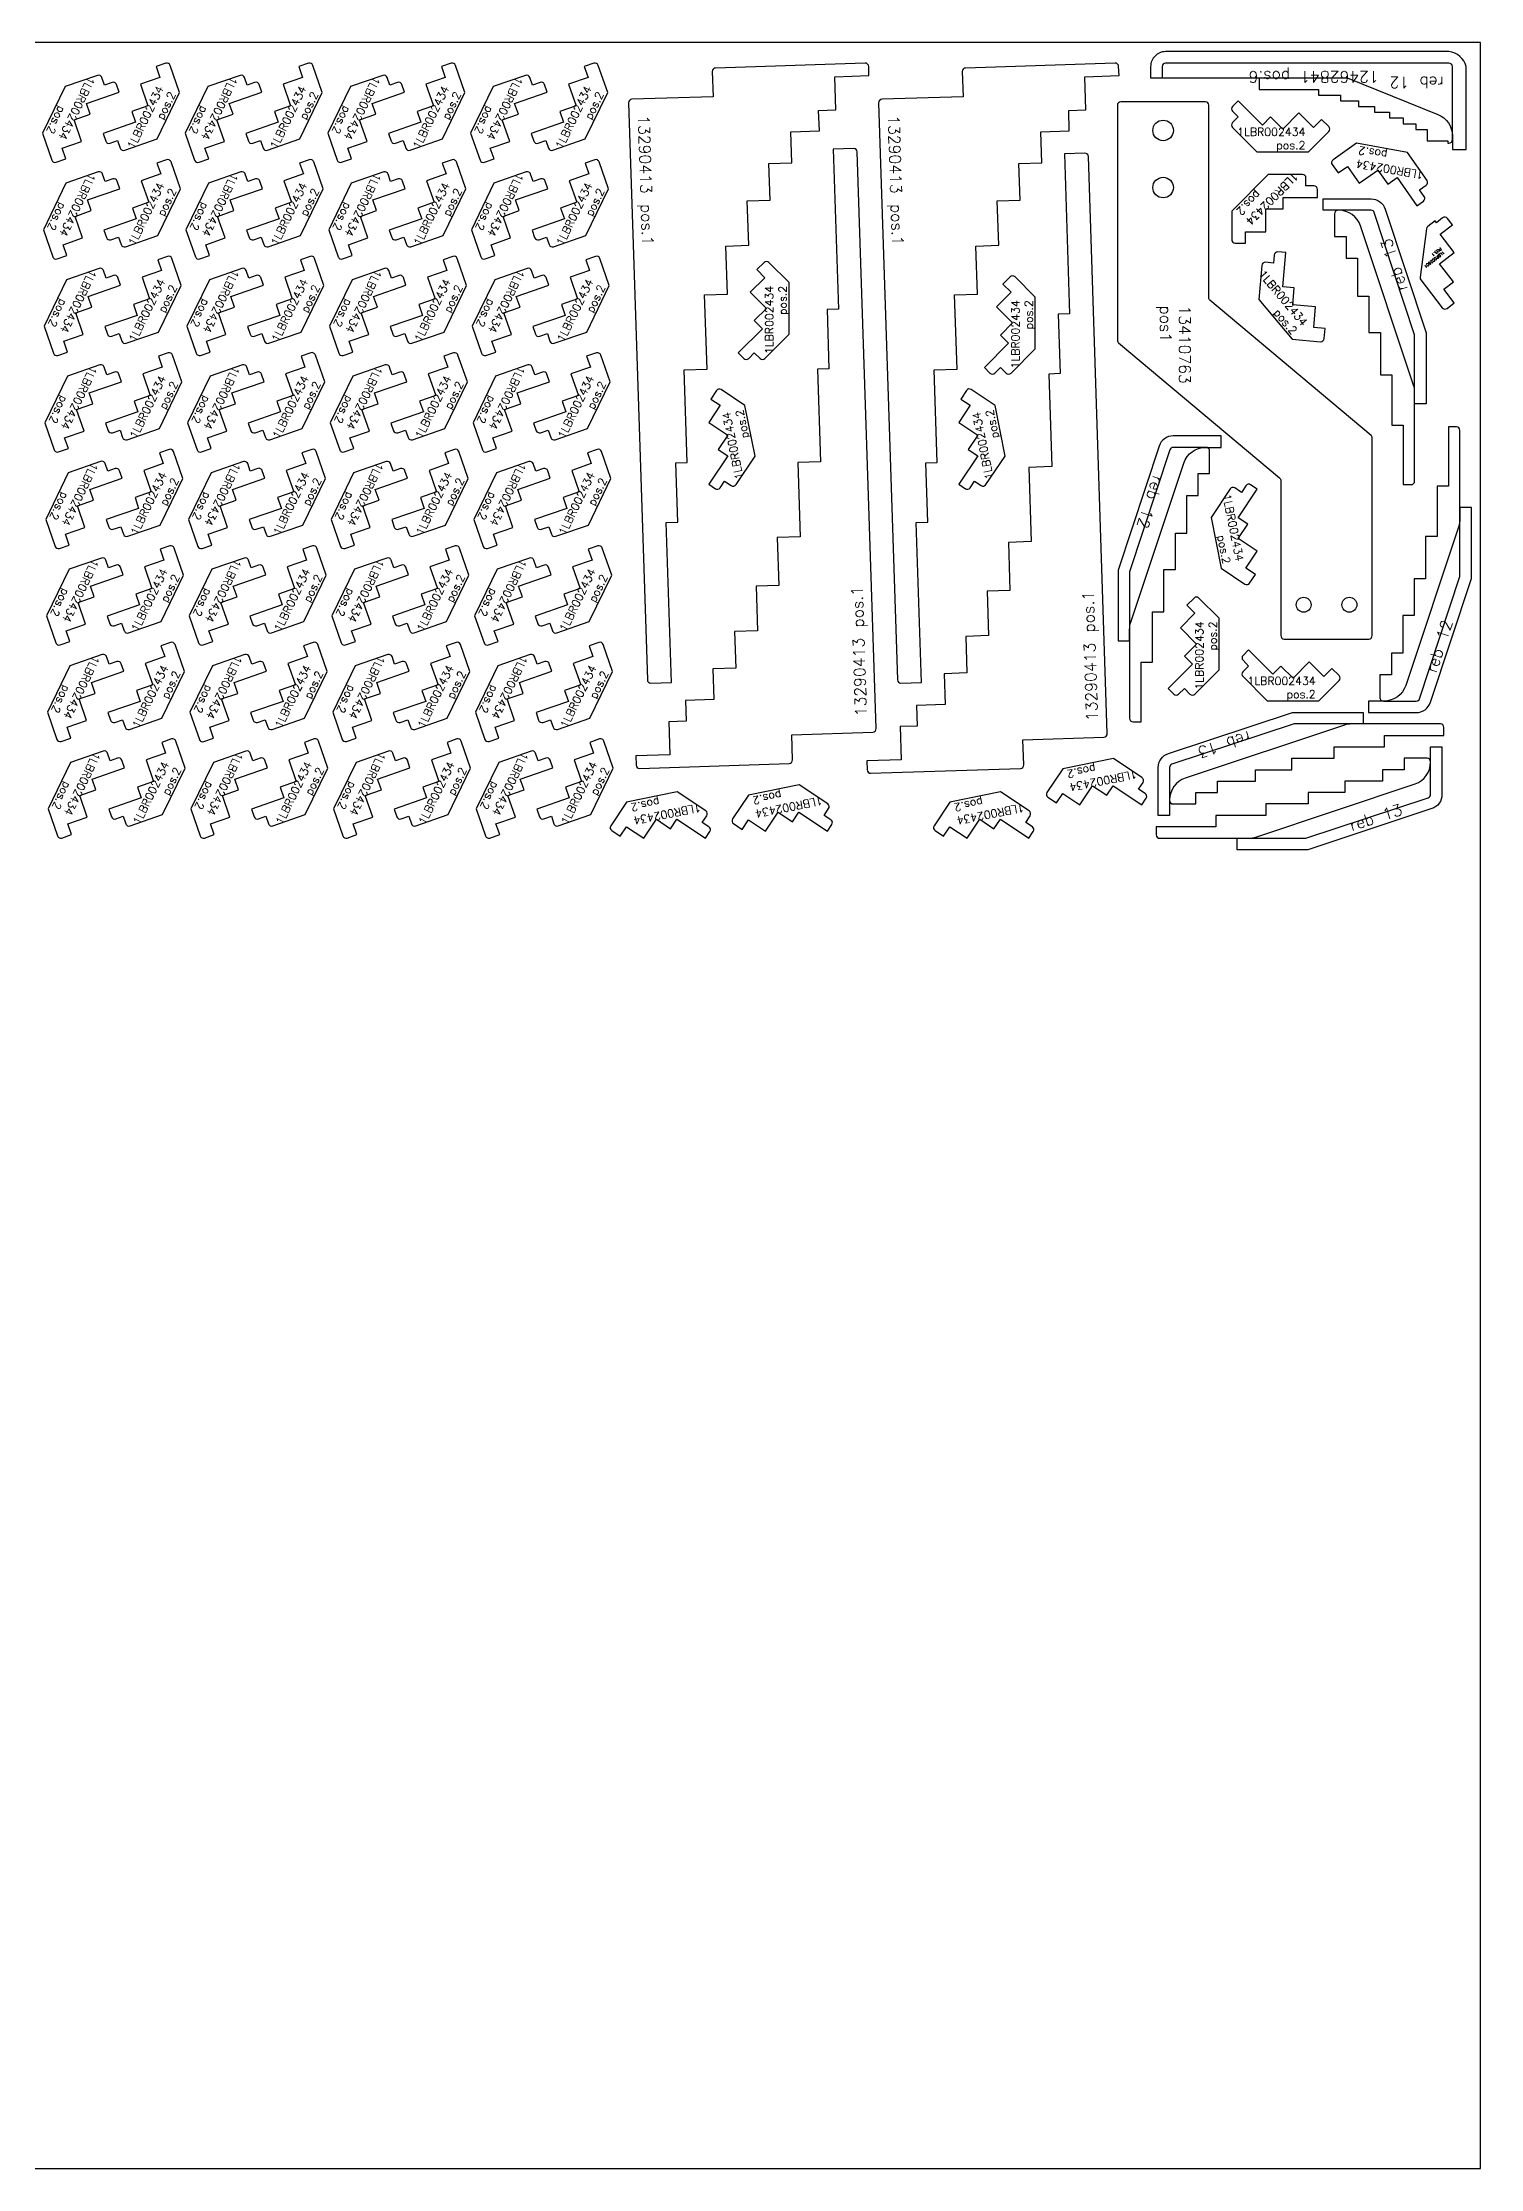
# Model space of a CAD drawing. Header units: millimetres. Extents: x 5040 to 7440, y -105 to 1860.
# Drawn here: x 6182 to 7440, y 0 to 1860 of the extents above; entities that cross this region are included whole.
import ezdxf

# ---------------------------------------------------------------- set-up
doc = ezdxf.new("R2010")
doc.units = ezdxf.units.MM
for name, color, linetype in [('12462841', 7, 'Continuous'), ('13290413', 7, 'Continuous'), ('13410763v0', 7, 'Continuous'), ('1LBR002434', 7, 'Continuous'), ('1LBR002601', 7, 'Continuous'), ('Rebaixo', 7, 'Continuous'), ('sheet', 24, 'Continuous'), ('Texto', 7, 'Continuous')]:
    doc.layers.add(name, color=color, linetype=linetype)
doc.styles.get("Standard").update_dxf_attribs({"font": 'txt.shx'})

msp = doc.modelspace()

# ---------------------------------------------------------------- linework, layer by layer
at = {"layer": '12462841', "color": 231}
msp.add_lwpolyline([(7360.4, 1799), (7360.4, 1794), (7372.4, 1794), (7372.4, 1789), (7383.4, 1789), (7383.4, 1784), (7393.4, 1784), (7393.4, 1774), (7411.4, 1774), (7411.4, 1772), (7412.4, 1772, 0.414214), (7415.4, 1775), (7415.4, 1839, 0.414214), (7412.4, 1842), (7164.4, 1842, 0.414214), (7161.4, 1839), (7161.4, 1829), (7246.4, 1829), (7246.4, 1819), (7298.4, 1819), (7298.4, 1814), (7317.4, 1814), (7317.4, 1809), (7333.4, 1809), (7333.4, 1804), (7347.4, 1804), (7347.4, 1799)], format="xyb", close=True, dxfattribs=at)
at = {"layer": '13290413', "color": 5}
for points in [[(6697.5, 1810.3, 0.414214), (6694.6, 1807.2), (6711, 1302.5, 0.414214), (6714.1, 1299.6), (6732.1, 1300.2), (6727.6, 1440.1), (6737.6, 1440.4), (6735.9, 1492.4), (6745.9, 1492.7), (6743.2, 1573.7), (6763.2, 1574.3), (6761.1, 1639.3), (6781.1, 1639.9), (6779.7, 1681.9), (6799.7, 1682.6), (6798.4, 1721.5), (6818.4, 1722.2), (6817.4, 1754.2), (6837.4, 1754.8), (6836.5, 1781.8), (6861.5, 1782.6), (6860.9, 1800.6), (6875.9, 1801.1), (6875, 1830.1), (6904.9, 1831.1), (6904.7, 1839.1, 0.414214), (6901.6, 1842), (6770.6, 1837.7, 0.414214), (6767.7, 1834.6), (6768.5, 1812.6)], [(6916.3, 1810.3, 0.414214), (6913.4, 1807.2), (6929.8, 1302.5, 0.414214), (6932.9, 1299.6), (6950.9, 1300.2), (6946.3, 1440.1), (6956.3, 1440.4), (6954.6, 1492.4), (6964.6, 1492.7), (6962, 1573.7), (6982, 1574.3), (6979.9, 1639.3), (6999.8, 1639.9), (6998.5, 1681.9), (7018.5, 1682.6), (7017.2, 1721.5), (7037.2, 1722.2), (7036.1, 1754.2), (7056.1, 1754.8), (7055.3, 1781.8), (7080.2, 1782.6), (7079.7, 1800.6), (7094.6, 1801.1), (7093.7, 1830.1), (7123.7, 1831.1), (7123.4, 1839.1, 0.414214), (7120.3, 1842), (6989.4, 1837.7, 0.414214), (6986.5, 1834.6), (6987.2, 1812.6)], [(6908.3, 1256.6, 0.414214), (6911.2, 1259.7), (6894.7, 1764.4, 0.414214), (6891.6, 1767.3), (6873.6, 1766.7), (6878.2, 1626.8), (6868.2, 1626.5), (6869.9, 1574.5), (6859.9, 1574.2), (6862.5, 1493.2), (6842.6, 1492.6), (6844.7, 1427.6), (6824.7, 1427), (6826, 1385), (6806.1, 1384.3), (6807.3, 1345.4), (6787.3, 1344.7), (6788.4, 1312.7), (6768.4, 1312.1), (6769.3, 1285.1), (6744.3, 1284.3), (6744.9, 1266.3), (6729.9, 1265.8), (6730.8, 1236.8), (6700.8, 1235.8), (6701.1, 1227.8, 0.414214), (6704.2, 1224.9), (6835.1, 1229.2, 0.414214), (6838, 1232.3), (6837.3, 1254.3)], [(7110.5, 1252.3, 0.414214), (7113.4, 1255.4), (7097, 1760.2, 0.414214), (7093.9, 1763.1), (7075.9, 1762.5), (7080.5, 1622.5), (7070.5, 1622.2), (7072.1, 1570.3), (7062.2, 1569.9), (7064.8, 1489), (7044.8, 1488.3), (7046.9, 1423.4), (7026.9, 1422.7), (7028.3, 1380.7), (7008.3, 1380.1), (7009.6, 1341.1), (6989.6, 1340.4), (6990.6, 1308.5), (6970.6, 1307.8), (6971.5, 1280.8), (6946.5, 1280), (6947.1, 1262), (6932.1, 1261.5), (6933.1, 1232.5), (6903.1, 1231.6), (6903.3, 1223.6, 0.414214), (6906.4, 1220.7), (7037.4, 1224.9, 0.414214), (7040.3, 1228), (7039.6, 1250)]]:
    msp.add_lwpolyline(points, format="xyb", close=True, dxfattribs=at)
at = {"layer": '13290413', "color": 1}
for points in [[(7315.4, 1713.2, 0.414214), (7312.4, 1710.2), (7312.4, 1690.2), (7322.4, 1690.2), (7322.4, 1671.2), (7332.4, 1671.2), (7332.4, 1638.2), (7342.4, 1638.2), (7342.4, 1606.2), (7352.4, 1606.2), (7352.4, 1569.2), (7362.4, 1569.2), (7362.4, 1525.2), (7372.4, 1525.2), (7372.4, 1473.2), (7379.4, 1473.2, 0.414214), (7382.4, 1476.2), (7382.4, 1604.2), (7347.1, 1711.2, 0.323584), (7344.2, 1713.2)], [(7168, 1196.8, 0.414214), (7171, 1193.8), (7191, 1193.8), (7191, 1203.8), (7210, 1203.8), (7210, 1213.8), (7243, 1213.8), (7243, 1223.8), (7275, 1223.8), (7275, 1233.8), (7312, 1233.8), (7312, 1243.8), (7356, 1243.8), (7356, 1253.8), (7408, 1253.8), (7408, 1260.8, 0.414214), (7405, 1263.8), (7277, 1263.8), (7170, 1228.5, 0.323584), (7168, 1225.7)], [(7396.3, 1230.8, 0.414214), (7393.3, 1233.8), (7373.3, 1233.8), (7373.3, 1223.8), (7354.3, 1223.8), (7354.3, 1213.8), (7321.3, 1213.8), (7321.3, 1203.8), (7289.3, 1203.8), (7289.3, 1193.8), (7252.3, 1193.8), (7252.3, 1183.8), (7208.3, 1183.8), (7208.3, 1173.8), (7156.3, 1173.8), (7156.3, 1166.8, 0.414214), (7159.3, 1163.8), (7287.3, 1163.8), (7394.3, 1199.2, 0.323584), (7396.3, 1202)]]:
    msp.add_lwpolyline(points, format="xyb", close=True, dxfattribs=at)
at = {"layer": '13290413', "color": 2}
for points in [[(7355, 1283.8), (7383.8, 1283.8, 0.323583), (7386.7, 1285.9), (7422, 1392.8), (7422, 1520.8, 0.414214), (7419, 1523.8), (7412, 1523.8), (7412, 1471.8), (7402, 1471.8), (7402, 1427.8), (7392, 1427.8), (7392, 1390.8), (7382, 1390.8), (7382, 1358.8), (7372, 1358.8), (7372, 1325.8), (7362, 1325.8), (7362, 1306.8), (7352, 1306.8), (7352, 1286.8, 0.414214)], [(7200, 1505.8), (7171.2, 1505.8, 0.323583), (7168.3, 1503.7), (7133, 1396.8), (7133, 1268.8, 0.414214), (7136, 1265.8), (7143, 1265.8), (7143, 1317.8), (7153, 1317.8), (7153, 1361.8), (7163, 1361.8), (7163, 1398.8), (7173, 1398.8), (7173, 1430.8), (7183, 1430.8), (7183, 1463.8), (7193, 1463.8), (7193, 1482.8), (7203, 1482.8), (7203, 1502.8, 0.414214)]]:
    msp.add_lwpolyline(points, format="xyb", close=True, dxfattribs=at)
at = {"layer": '13410763v0', "color": 5}
msp.add_lwpolyline([(7344.2, 1516.3), (7203.3, 1634.5, -0.221695), (7202.3, 1636.8), (7202.3, 1805.1, 0.414214), (7199.3, 1808.1), (7125.3, 1808.1, 0.414214), (7122.3, 1805.1), (7122.3, 1599.5, 0.221695), (7123.3, 1597.2), (7264.2, 1479, -0.221695), (7265.3, 1476.7), (7265.3, 1341.1, 0.414213), (7268.3, 1338.1), (7342.3, 1338.1, 0.414214), (7345.3, 1341.1), (7345.3, 1514, 0.221695)], format="xyb", close=True, dxfattribs=at)
for centre, radius in [((7162.3, 1783.1), 9), ((7162.3, 1733.1), 9), ((7285.3, 1368.1), 6.5), ((7325.3, 1368.1), 6.5)]:
    msp.add_circle(centre, radius, dxfattribs=at)
at = {"layer": '1LBR002434', "color": 5}
for points in [[(6284.5, 1829.4), (6267.5, 1823.5), (6274, 1804.6), (6259.9, 1799.7), (6263.1, 1790.2), (6234.8, 1780.4), (6237.1, 1773.8, 0.414214), (6240.9, 1771.9), (6247.5, 1774.2), (6249.8, 1767.6, 0.414214), (6253.7, 1765.8), (6282, 1775.6), (6301.7, 1816.3), (6293.5, 1840, 0.414214), (6289.7, 1841.8), (6281.2, 1838.9)], [(6409.3, 1829.4), (6392.3, 1823.5), (6398.9, 1804.6), (6384.7, 1799.7), (6388, 1790.2), (6359.7, 1780.4), (6362, 1773.8, 0.414214), (6365.8, 1771.9), (6372.4, 1774.2), (6374.7, 1767.6, 0.414214), (6378.5, 1765.8), (6406.8, 1775.6), (6426.6, 1816.3), (6418.4, 1840, 0.414214), (6414.6, 1841.8), (6406, 1838.9)], [(6534.2, 1829.4), (6517.2, 1823.5), (6523.8, 1804.6), (6509.6, 1799.7), (6512.9, 1790.2), (6484.5, 1780.4), (6486.8, 1773.8, 0.414214), (6490.6, 1771.9), (6497.3, 1774.2), (6499.6, 1767.6, 0.414214), (6503.4, 1765.8), (6531.7, 1775.6), (6551.4, 1816.3), (6543.2, 1840, 0.414214), (6539.4, 1841.8), (6530.9, 1838.9)], [(6659.1, 1829.4), (6642, 1823.5), (6648.6, 1804.6), (6634.4, 1799.7), (6637.7, 1790.2), (6609.4, 1780.4), (6611.7, 1773.8, 0.414214), (6615.5, 1771.9), (6622.1, 1774.2), (6624.4, 1767.6, 0.414214), (6628.2, 1765.8), (6656.6, 1775.6), (6676.3, 1816.3), (6668.1, 1840, 0.414214), (6664.3, 1841.8), (6655.8, 1838.9)], [(6199, 1767.6), (6216, 1773.5), (6209.5, 1792.4), (6223.6, 1797.3), (6220.4, 1806.7), (6248.7, 1816.6), (6246.4, 1823.2, 0.414214), (6242.6, 1825.1), (6236, 1822.8), (6233.7, 1829.4, 0.414214), (6229.8, 1831.2), (6201.5, 1821.4), (6181.8, 1780.6), (6190, 1757, 0.414214), (6193.8, 1755.2), (6202.3, 1758.1)], [(6323.9, 1767.6), (6340.9, 1773.5), (6334.3, 1792.4), (6348.5, 1797.3), (6345.2, 1806.7), (6373.6, 1816.6), (6371.3, 1823.2, 0.414214), (6367.4, 1825.1), (6360.8, 1822.8), (6358.5, 1829.4, 0.414214), (6354.7, 1831.2), (6326.4, 1821.4), (6306.6, 1780.6), (6314.9, 1757, 0.414214), (6318.7, 1755.2), (6327.2, 1758.1)], [(6448.8, 1767.6), (6465.8, 1773.5), (6459.2, 1792.4), (6473.4, 1797.3), (6470.1, 1806.7), (6498.4, 1816.6), (6496.1, 1823.2, 0.414214), (6492.3, 1825.1), (6485.7, 1822.8), (6483.4, 1829.4, 0.414214), (6479.6, 1831.2), (6451.2, 1821.4), (6431.5, 1780.6), (6439.7, 1757, 0.414214), (6443.5, 1755.2), (6452, 1758.1)], [(6573.6, 1767.6), (6590.6, 1773.5), (6584.1, 1792.4), (6598.2, 1797.3), (6594.9, 1806.7), (6623.3, 1816.6), (6621, 1823.2, 0.414214), (6617.2, 1825.1), (6610.5, 1822.8), (6608.2, 1829.4, 0.414214), (6604.4, 1831.2), (6576.1, 1821.4), (6556.4, 1780.6), (6564.6, 1757, 0.414214), (6568.4, 1755.2), (6576.9, 1758.1)], [(7293.8, 1785.7), (7281.1, 1798.4), (7267, 1784.3), (7256.4, 1794.9), (7249.3, 1787.8), (7228.1, 1809), (7223.1, 1804.1, 0.414214), (7223.1, 1799.8), (7228.1, 1794.9), (7223.1, 1789.9, 0.414214), (7223.1, 1785.7), (7244.3, 1764.5), (7289.6, 1764.5), (7307.3, 1782.1, 0.414214), (7307.3, 1786.4), (7300.9, 1792.7)], [(7323.6, 1751.6), (7333.9, 1736.9), (7350.3, 1748.3), (7358.9, 1736), (7367.1, 1741.8), (7384.3, 1717.2), (7390, 1721.2, 0.414214), (7390.8, 1725.4), (7386.7, 1731.1), (7392.5, 1735.1, 0.414214), (7393.2, 1739.3), (7376, 1763.9), (7331.4, 1771.8), (7311, 1757.4, 0.414214), (7310.2, 1753.2), (7315.4, 1745.9)], [(6285.2, 1745), (6268.2, 1739.1), (6274.7, 1720.2), (6260.6, 1715.2), (6263.8, 1705.8), (6235.5, 1695.9), (6237.8, 1689.3, 0.414214), (6241.6, 1687.5), (6248.2, 1689.8), (6250.5, 1683.2, 0.414214), (6254.4, 1681.3), (6282.7, 1691.2), (6302.4, 1731.9), (6294.2, 1755.5, 0.414214), (6290.4, 1757.4), (6281.9, 1754.4)], [(6410, 1745), (6393, 1739.1), (6399.6, 1720.2), (6385.4, 1715.2), (6388.7, 1705.8), (6360.4, 1695.9), (6362.7, 1689.3, 0.414214), (6366.5, 1687.5), (6373.1, 1689.8), (6375.4, 1683.2, 0.414214), (6379.2, 1681.3), (6407.5, 1691.2), (6427.3, 1731.9), (6419.1, 1755.5, 0.414214), (6415.2, 1757.4), (6406.7, 1754.4)], [(6534.9, 1745), (6517.9, 1739.1), (6524.5, 1720.2), (6510.3, 1715.2), (6513.6, 1705.8), (6485.2, 1695.9), (6487.5, 1689.3, 0.414214), (6491.3, 1687.5), (6498, 1689.8), (6500.3, 1683.2, 0.414214), (6504.1, 1681.3), (6532.4, 1691.2), (6552.1, 1731.9), (6543.9, 1755.5, 0.414214), (6540.1, 1757.4), (6531.6, 1754.4)], [(6659.8, 1745), (6642.7, 1739.1), (6649.3, 1720.2), (6635.1, 1715.2), (6638.4, 1705.8), (6610.1, 1695.9), (6612.4, 1689.3, 0.414214), (6616.2, 1687.5), (6622.8, 1689.8), (6625.1, 1683.2, 0.414214), (6628.9, 1681.3), (6657.3, 1691.2), (6677, 1731.9), (6668.8, 1755.5, 0.414214), (6665, 1757.4), (6656.5, 1754.4)], [(6199.7, 1683.1), (6216.7, 1689), (6210.2, 1707.9), (6224.3, 1712.9), (6221.1, 1722.3), (6249.4, 1732.1), (6247.1, 1738.8, 0.414214), (6243.3, 1740.6), (6236.7, 1738.3), (6234.4, 1744.9, 0.414214), (6230.5, 1746.8), (6202.2, 1736.9), (6182.5, 1696.2), (6190.7, 1672.6, 0.414214), (6194.5, 1670.7), (6203, 1673.7)], [(6324.6, 1683.1), (6341.6, 1689), (6335, 1707.9), (6349.2, 1712.9), (6345.9, 1722.3), (6374.3, 1732.1), (6372, 1738.8, 0.414214), (6368.1, 1740.6), (6361.5, 1738.3), (6359.2, 1744.9, 0.414214), (6355.4, 1746.8), (6327.1, 1736.9), (6307.3, 1696.2), (6315.6, 1672.6, 0.414214), (6319.4, 1670.7), (6327.9, 1673.7)], [(6449.5, 1683.1), (6466.5, 1689), (6459.9, 1707.9), (6474.1, 1712.9), (6470.8, 1722.3), (6499.1, 1732.1), (6496.8, 1738.8, 0.414214), (6493, 1740.6), (6486.4, 1738.3), (6484.1, 1744.9, 0.414214), (6480.3, 1746.8), (6451.9, 1736.9), (6432.2, 1696.2), (6440.4, 1672.6, 0.414214), (6444.2, 1670.7), (6452.7, 1673.7)], [(6574.3, 1683.1), (6591.3, 1689), (6584.7, 1707.9), (6598.9, 1712.9), (6595.6, 1722.3), (6624, 1732.1), (6621.7, 1738.8, 0.414214), (6617.9, 1740.6), (6611.2, 1738.3), (6608.9, 1744.9, 0.414214), (6605.1, 1746.8), (6576.8, 1736.9), (6557.1, 1696.2), (6565.3, 1672.6, 0.414214), (6569.1, 1670.7), (6577.6, 1673.7)], [(7234.3, 1694.5), (7252.3, 1694.5), (7252.3, 1714.5), (7267.3, 1714.5), (7267.3, 1724.5), (7297.3, 1724.5), (7297.3, 1731.5, 0.414214), (7294.3, 1734.5), (7287.3, 1734.5), (7287.3, 1741.5, 0.414214), (7284.3, 1744.5), (7254.3, 1744.5), (7222.3, 1712.5), (7222.3, 1687.5, 0.414214), (7225.3, 1684.5), (7234.3, 1684.5)], [(7294.1, 1610.8), (7295.6, 1628.7), (7275.7, 1630.5), (7277, 1645.4), (7267.1, 1646.3), (7269.7, 1676.2), (7262.7, 1676.8, 0.414214), (7259.5, 1674), (7258.8, 1667.1), (7251.9, 1667.7, 0.414214), (7248.6, 1665), (7246, 1635.1), (7275.1, 1600.4), (7300, 1598.2, 0.414214), (7303.2, 1601), (7304, 1609.9)], [(6200.4, 1598.7), (6217.4, 1604.6), (6210.9, 1623.5), (6225, 1628.4), (6221.8, 1637.9), (6250.1, 1647.7), (6247.8, 1654.3, 0.414214), (6244, 1656.2), (6237.4, 1653.9), (6235.1, 1660.5, 0.414214), (6231.2, 1662.3), (6202.9, 1652.5), (6183.2, 1611.7), (6191.4, 1588.1, 0.414214), (6195.2, 1586.3), (6203.7, 1589.2)], [(6285.9, 1660.5), (6268.9, 1654.6), (6275.4, 1635.7), (6261.3, 1630.8), (6264.5, 1621.3), (6236.2, 1611.5), (6238.5, 1604.9, 0.414214), (6242.3, 1603), (6248.9, 1605.3), (6251.2, 1598.7, 0.414214), (6255, 1596.9), (6283.4, 1606.7), (6303.1, 1647.4), (6294.9, 1671.1, 0.414214), (6291.1, 1672.9), (6282.6, 1670)], [(6325.3, 1598.7), (6342.3, 1604.6), (6335.7, 1623.5), (6349.9, 1628.4), (6346.6, 1637.9), (6375, 1647.7), (6372.7, 1654.3, 0.414214), (6368.8, 1656.2), (6362.2, 1653.9), (6359.9, 1660.5, 0.414214), (6356.1, 1662.3), (6327.8, 1652.5), (6308, 1611.7), (6316.3, 1588.1, 0.414214), (6320.1, 1586.3), (6328.6, 1589.2)], [(6410.7, 1660.5), (6393.7, 1654.6), (6400.3, 1635.7), (6386.1, 1630.8), (6389.4, 1621.3), (6361.1, 1611.5), (6363.4, 1604.9, 0.414214), (6367.2, 1603), (6373.8, 1605.3), (6376.1, 1598.7, 0.414214), (6379.9, 1596.9), (6408.2, 1606.7), (6428, 1647.4), (6419.8, 1671.1, 0.414214), (6415.9, 1672.9), (6407.4, 1670)], [(6450.2, 1598.7), (6467.2, 1604.6), (6460.6, 1623.5), (6474.8, 1628.4), (6471.5, 1637.9), (6499.8, 1647.7), (6497.5, 1654.3, 0.414214), (6493.7, 1656.2), (6487.1, 1653.9), (6484.8, 1660.5, 0.414214), (6481, 1662.3), (6452.6, 1652.5), (6432.9, 1611.7), (6441.1, 1588.1, 0.414214), (6444.9, 1586.3), (6453.4, 1589.2)], [(6535.6, 1660.5), (6518.6, 1654.6), (6525.2, 1635.7), (6511, 1630.8), (6514.3, 1621.3), (6485.9, 1611.5), (6488.2, 1604.9, 0.414214), (6492, 1603), (6498.7, 1605.3), (6501, 1598.7, 0.414214), (6504.8, 1596.9), (6533.1, 1606.7), (6552.8, 1647.4), (6544.6, 1671.1, 0.414214), (6540.8, 1672.9), (6532.3, 1670)], [(6575, 1598.7), (6592, 1604.6), (6585.4, 1623.5), (6599.6, 1628.4), (6596.3, 1637.9), (6624.7, 1647.7), (6622.4, 1654.3, 0.414214), (6618.6, 1656.2), (6611.9, 1653.9), (6609.6, 1660.5, 0.414214), (6605.8, 1662.3), (6577.5, 1652.5), (6557.8, 1611.7), (6566, 1588.1, 0.414214), (6569.8, 1586.3), (6578.3, 1589.2)], [(6660.5, 1660.5), (6643.4, 1654.6), (6650, 1635.7), (6635.8, 1630.8), (6639.1, 1621.3), (6610.8, 1611.5), (6613.1, 1604.9, 0.414214), (6616.9, 1603), (6623.5, 1605.3), (6625.8, 1598.7, 0.414214), (6629.6, 1596.9), (6658, 1606.7), (6677.7, 1647.4), (6669.5, 1671.1, 0.414214), (6665.7, 1672.9), (6657.2, 1670)], [(6813.8, 1654.2), (6801.1, 1641.5), (6815.2, 1627.3), (6804.6, 1616.7), (6811.7, 1609.6), (6790.5, 1588.4), (6795.4, 1583.5, 0.414214), (6799.7, 1583.5), (6804.6, 1588.4), (6809.6, 1583.5, 0.414214), (6813.8, 1583.5), (6835, 1604.7), (6835, 1650), (6817.3, 1667.6, 0.414214), (6813.1, 1667.6), (6806.7, 1661.3)], [(7029.2, 1641.5), (7016.5, 1628.8), (7030.6, 1614.7), (7020, 1604.1), (7027.1, 1597), (7005.9, 1575.8), (7010.8, 1570.8, 0.414214), (7015.1, 1570.8), (7020, 1575.8), (7025, 1570.8, 0.414214), (7029.2, 1570.8), (7050.4, 1592), (7050.4, 1637.3), (7032.8, 1655, 0.414214), (7028.5, 1655), (7022.1, 1648.6)], [(6286.6, 1576.1), (6269.6, 1570.2), (6276.1, 1551.3), (6262, 1546.3), (6265.2, 1536.9), (6236.9, 1527), (6239.2, 1520.4, 0.414214), (6243, 1518.6), (6249.6, 1520.9), (6251.9, 1514.3, 0.414214), (6255.7, 1512.4), (6284.1, 1522.3), (6303.8, 1563), (6295.6, 1586.6, 0.414214), (6291.8, 1588.5), (6283.3, 1585.5)], [(6411.4, 1576.1), (6394.4, 1570.2), (6401, 1551.3), (6386.8, 1546.3), (6390.1, 1536.9), (6361.8, 1527), (6364.1, 1520.4, 0.414214), (6367.9, 1518.6), (6374.5, 1520.9), (6376.8, 1514.3, 0.414214), (6380.6, 1512.4), (6408.9, 1522.3), (6428.7, 1563), (6420.5, 1586.6, 0.414214), (6416.6, 1588.5), (6408.1, 1585.5)], [(6536.3, 1576.1), (6519.3, 1570.2), (6525.9, 1551.3), (6511.7, 1546.3), (6515, 1536.9), (6486.6, 1527), (6488.9, 1520.4, 0.414214), (6492.7, 1518.6), (6499.4, 1520.9), (6501.7, 1514.3, 0.414214), (6505.5, 1512.4), (6533.8, 1522.3), (6553.5, 1563), (6545.3, 1586.6, 0.414214), (6541.5, 1588.5), (6533, 1585.5)], [(6661.2, 1576.1), (6644.1, 1570.2), (6650.7, 1551.3), (6636.5, 1546.3), (6639.8, 1536.9), (6611.5, 1527), (6613.8, 1520.4, 0.414214), (6617.6, 1518.6), (6624.2, 1520.9), (6626.5, 1514.3, 0.414214), (6630.3, 1512.4), (6658.7, 1522.3), (6678.4, 1563), (6670.2, 1586.6, 0.414214), (6666.4, 1588.5), (6657.9, 1585.5)], [(6201.1, 1514.2), (6218.1, 1520.1), (6211.6, 1539), (6225.7, 1544), (6222.5, 1553.4), (6250.8, 1563.2), (6248.5, 1569.9, 0.414214), (6244.7, 1571.7), (6238.1, 1569.4), (6235.8, 1576, 0.414214), (6231.9, 1577.9), (6203.6, 1568), (6183.9, 1527.3), (6192.1, 1503.7, 0.414214), (6195.9, 1501.8), (6204.4, 1504.8)], [(6326, 1514.2), (6343, 1520.1), (6336.4, 1539), (6350.6, 1544), (6347.3, 1553.4), (6375.7, 1563.2), (6373.4, 1569.9, 0.414214), (6369.5, 1571.7), (6362.9, 1569.4), (6360.6, 1576, 0.414214), (6356.8, 1577.9), (6328.5, 1568), (6308.7, 1527.3), (6317, 1503.7, 0.414214), (6320.8, 1501.8), (6329.3, 1504.8)], [(6450.8, 1514.2), (6467.9, 1520.1), (6461.3, 1539), (6475.5, 1544), (6472.2, 1553.4), (6500.5, 1563.2), (6498.2, 1569.9, 0.414214), (6494.4, 1571.7), (6487.8, 1569.4), (6485.5, 1576, 0.414214), (6481.7, 1577.9), (6453.3, 1568), (6433.6, 1527.3), (6441.8, 1503.7, 0.414214), (6445.6, 1501.8), (6454.1, 1504.8)], [(6575.7, 1514.2), (6592.7, 1520.1), (6586.1, 1539), (6600.3, 1544), (6597, 1553.4), (6625.4, 1563.2), (6623.1, 1569.9, 0.414214), (6619.3, 1571.7), (6612.6, 1569.4), (6610.3, 1576, 0.414214), (6606.5, 1577.9), (6578.2, 1568), (6558.5, 1527.3), (6566.7, 1503.7, 0.414214), (6570.5, 1501.8), (6579, 1504.8)], [(6774.8, 1542.6), (6764.8, 1527.6), (6781.4, 1516.5), (6773.1, 1504), (6781.4, 1498.5), (6764.7, 1473.5), (6770.5, 1469.6, 0.414214), (6774.7, 1470.5), (6778.6, 1476.3), (6784.4, 1472.4, 0.414214), (6788.6, 1473.2), (6805.2, 1498.2), (6796.4, 1542.5), (6775.6, 1556.4, 0.414214), (6771.5, 1555.6), (6766.5, 1548.1)], [(6993.5, 1542.6), (6983.5, 1527.6), (7000.1, 1516.5), (6991.8, 1504), (7000.1, 1498.5), (6983.5, 1473.5), (6989.3, 1469.6, 0.414214), (6993.4, 1470.5), (6997.3, 1476.3), (7003.2, 1472.4, 0.414214), (7007.3, 1473.2), (7024, 1498.2), (7015.2, 1542.5), (6994.4, 1556.4, 0.414214), (6990.2, 1555.6), (6985.2, 1548.1)], [(6201.8, 1429.8), (6218.8, 1435.7), (6212.3, 1454.6), (6226.4, 1459.5), (6223.2, 1469), (6251.5, 1478.8), (6249.2, 1485.4, 0.414214), (6245.4, 1487.3), (6238.8, 1485), (6236.5, 1491.6, 0.414214), (6232.6, 1493.4), (6204.3, 1483.6), (6184.6, 1442.8), (6192.8, 1419.2, 0.414214), (6196.6, 1417.4), (6205.1, 1420.3)], [(6287.3, 1491.6), (6270.3, 1485.7), (6276.8, 1466.8), (6262.7, 1461.9), (6265.9, 1452.4), (6237.6, 1442.6), (6239.9, 1436, 0.414214), (6243.7, 1434.1), (6250.3, 1436.4), (6252.6, 1429.8, 0.414214), (6256.4, 1428), (6284.8, 1437.8), (6304.5, 1478.5), (6296.3, 1502.2, 0.414214), (6292.5, 1504), (6284, 1501.1)], [(6326.7, 1429.8), (6343.7, 1435.7), (6337.1, 1454.6), (6351.3, 1459.5), (6348, 1469), (6376.4, 1478.8), (6374.1, 1485.4, 0.414214), (6370.2, 1487.3), (6363.6, 1485), (6361.3, 1491.6, 0.414214), (6357.5, 1493.4), (6329.2, 1483.6), (6309.4, 1442.8), (6317.7, 1419.2, 0.414214), (6321.5, 1417.4), (6330, 1420.3)], [(6412.1, 1491.6), (6395.1, 1485.7), (6401.7, 1466.8), (6387.5, 1461.9), (6390.8, 1452.4), (6362.5, 1442.6), (6364.8, 1436, 0.414214), (6368.6, 1434.1), (6375.2, 1436.4), (6377.5, 1429.8, 0.414214), (6381.3, 1428), (6409.6, 1437.8), (6429.4, 1478.5), (6421.2, 1502.2, 0.414214), (6417.3, 1504), (6408.8, 1501.1)], [(6451.5, 1429.8), (6468.6, 1435.7), (6462, 1454.6), (6476.2, 1459.5), (6472.9, 1469), (6501.2, 1478.8), (6498.9, 1485.4, 0.414214), (6495.1, 1487.3), (6488.5, 1485), (6486.2, 1491.6, 0.414214), (6482.4, 1493.4), (6454, 1483.6), (6434.3, 1442.8), (6442.5, 1419.2, 0.414214), (6446.3, 1417.4), (6454.8, 1420.3)], [(6537, 1491.6), (6520, 1485.7), (6526.6, 1466.8), (6512.4, 1461.9), (6515.7, 1452.4), (6487.3, 1442.6), (6489.6, 1436, 0.414214), (6493.4, 1434.1), (6500.1, 1436.4), (6502.4, 1429.8, 0.414214), (6506.2, 1428), (6534.5, 1437.8), (6554.2, 1478.5), (6546, 1502.2, 0.414214), (6542.2, 1504), (6533.7, 1501.1)], [(6576.4, 1429.8), (6593.4, 1435.7), (6586.8, 1454.6), (6601, 1459.5), (6597.7, 1469), (6626.1, 1478.8), (6623.8, 1485.4, 0.414214), (6620, 1487.3), (6613.3, 1485), (6611, 1491.6, 0.414214), (6607.2, 1493.4), (6578.9, 1483.6), (6559.2, 1442.8), (6567.4, 1419.2, 0.414214), (6571.2, 1417.4), (6579.7, 1420.3)], [(6661.9, 1491.6), (6644.8, 1485.7), (6651.4, 1466.8), (6637.2, 1461.9), (6640.5, 1452.4), (6612.2, 1442.6), (6614.5, 1436, 0.414214), (6618.3, 1434.1), (6624.9, 1436.4), (6627.2, 1429.8, 0.414214), (6631, 1428), (6659.4, 1437.8), (6679.1, 1478.5), (6670.9, 1502.2, 0.414214), (6667.1, 1504), (6658.6, 1501.1)], [(7234.7, 1400.1), (7244.7, 1415.1), (7228, 1426.2), (7236.4, 1438.7), (7228, 1444.2), (7244.7, 1469.2), (7238.9, 1473, 0.414214), (7234.7, 1472.2), (7230.8, 1466.4), (7225, 1470.3, 0.414214), (7220.9, 1469.5), (7204.2, 1444.5), (7213, 1400.1), (7233.8, 1386.2, 0.414214), (7238, 1387.1), (7243, 1394.6)], [(6288, 1407.2), (6271, 1401.3), (6277.5, 1382.4), (6263.4, 1377.4), (6266.6, 1368), (6238.3, 1358.1), (6240.6, 1351.5, 0.414214), (6244.4, 1349.7), (6251, 1352), (6253.3, 1345.4, 0.414214), (6257.1, 1343.5), (6285.5, 1353.4), (6305.2, 1394.1), (6297, 1417.7, 0.414214), (6293.2, 1419.6), (6284.7, 1416.6)], [(6412.8, 1407.2), (6395.8, 1401.3), (6402.4, 1382.4), (6388.2, 1377.4), (6391.5, 1368), (6363.2, 1358.1), (6365.5, 1351.5, 0.414214), (6369.3, 1349.7), (6375.9, 1352), (6378.2, 1345.4, 0.414214), (6382, 1343.5), (6410.3, 1353.4), (6430.1, 1394.1), (6421.9, 1417.7, 0.414214), (6418, 1419.6), (6409.5, 1416.6)], [(6537.7, 1407.2), (6520.7, 1401.3), (6527.3, 1382.4), (6513.1, 1377.4), (6516.4, 1368), (6488, 1358.1), (6490.3, 1351.5, 0.414214), (6494.1, 1349.7), (6500.8, 1352), (6503.1, 1345.4, 0.414214), (6506.9, 1343.5), (6535.2, 1353.4), (6554.9, 1394.1), (6546.7, 1417.7, 0.414214), (6542.9, 1419.6), (6534.4, 1416.6)], [(6662.6, 1407.2), (6645.5, 1401.3), (6652.1, 1382.4), (6637.9, 1377.4), (6641.2, 1368), (6612.9, 1358.1), (6615.2, 1351.5, 0.414214), (6619, 1349.7), (6625.6, 1352), (6627.9, 1345.4, 0.414214), (6631.7, 1343.5), (6660.1, 1353.4), (6679.8, 1394.1), (6671.6, 1417.7, 0.414214), (6667.8, 1419.6), (6659.3, 1416.6)], [(6202.5, 1345.3), (6219.5, 1351.2), (6213, 1370.1), (6227.1, 1375.1), (6223.9, 1384.5), (6252.2, 1394.4), (6249.9, 1401, 0.414214), (6246.1, 1402.8), (6239.5, 1400.5), (6237.2, 1407.1, 0.414214), (6233.3, 1409), (6205, 1399.1), (6185.3, 1358.4), (6193.5, 1334.8, 0.414214), (6197.3, 1332.9), (6205.8, 1335.9)], [(6327.4, 1345.3), (6344.4, 1351.2), (6337.8, 1370.1), (6352, 1375.1), (6348.7, 1384.5), (6377.1, 1394.4), (6374.8, 1401, 0.414214), (6370.9, 1402.8), (6364.3, 1400.5), (6362, 1407.1, 0.414214), (6358.2, 1409), (6329.9, 1399.1), (6310.1, 1358.4), (6318.4, 1334.8, 0.414214), (6322.2, 1332.9), (6330.7, 1335.9)], [(6452.2, 1345.3), (6469.3, 1351.2), (6462.7, 1370.1), (6476.9, 1375.1), (6473.6, 1384.5), (6501.9, 1394.4), (6499.6, 1401, 0.414214), (6495.8, 1402.8), (6489.2, 1400.5), (6486.9, 1407.1, 0.414214), (6483.1, 1409), (6454.7, 1399.1), (6435, 1358.4), (6443.2, 1334.8, 0.414214), (6447, 1332.9), (6455.5, 1335.9)], [(6577.1, 1345.3), (6594.1, 1351.2), (6587.5, 1370.1), (6601.7, 1375.1), (6598.4, 1384.5), (6626.8, 1394.4), (6624.5, 1401, 0.414214), (6620.7, 1402.8), (6614, 1400.5), (6611.7, 1407.1, 0.414214), (6607.9, 1409), (6579.6, 1399.1), (6559.9, 1358.4), (6568.1, 1334.8, 0.414214), (6571.9, 1332.9), (6580.4, 1335.9)], [(7190.1, 1360.6), (7177.4, 1347.8), (7191.5, 1333.7), (7180.9, 1323.1), (7188, 1316), (7166.8, 1294.8), (7171.7, 1289.9, 0.414214), (7175.9, 1289.9), (7180.9, 1294.8), (7185.8, 1289.9, 0.414214), (7190.1, 1289.9), (7211.3, 1311.1), (7211.3, 1356.3), (7193.6, 1374, 0.414214), (7189.4, 1374), (7183, 1367.6)], [(6203.2, 1260.9), (6220.2, 1266.8), (6213.7, 1285.7), (6227.8, 1290.6), (6224.6, 1300.1), (6252.9, 1309.9), (6250.6, 1316.5, 0.414214), (6246.8, 1318.4), (6240.2, 1316.1), (6237.9, 1322.7, 0.414214), (6234, 1324.5), (6205.7, 1314.7), (6186, 1274), (6194.2, 1250.3, 0.414214), (6198, 1248.5), (6206.5, 1251.4)], [(6288.7, 1322.7), (6271.7, 1316.8), (6278.2, 1297.9), (6264.1, 1293), (6267.3, 1283.5), (6239, 1273.7), (6241.3, 1267.1, 0.414214), (6245.1, 1265.2), (6251.7, 1267.5), (6254, 1260.9, 0.414214), (6257.8, 1259.1), (6286.2, 1268.9), (6305.9, 1309.7), (6297.7, 1333.3, 0.414214), (6293.9, 1335.1), (6285.4, 1332.2)], [(6328.1, 1260.9), (6345.1, 1266.8), (6338.5, 1285.7), (6352.7, 1290.6), (6349.4, 1300.1), (6377.8, 1309.9), (6375.5, 1316.5, 0.414214), (6371.6, 1318.4), (6365, 1316.1), (6362.7, 1322.7, 0.414214), (6358.9, 1324.5), (6330.6, 1314.7), (6310.8, 1274), (6319, 1250.3, 0.414214), (6322.9, 1248.5), (6331.4, 1251.4)], [(6413.5, 1322.7), (6396.5, 1316.8), (6403.1, 1297.9), (6388.9, 1293), (6392.2, 1283.5), (6363.9, 1273.7), (6366.2, 1267.1, 0.414214), (6370, 1265.2), (6376.6, 1267.5), (6378.9, 1260.9, 0.414214), (6382.7, 1259.1), (6411, 1268.9), (6430.8, 1309.7), (6422.6, 1333.3, 0.414214), (6418.7, 1335.1), (6410.2, 1332.2)], [(6452.9, 1260.9), (6470, 1266.8), (6463.4, 1285.7), (6477.6, 1290.6), (6474.3, 1300.1), (6502.6, 1309.9), (6500.3, 1316.5, 0.414214), (6496.5, 1318.4), (6489.9, 1316.1), (6487.6, 1322.7, 0.414214), (6483.8, 1324.5), (6455.4, 1314.7), (6435.7, 1274), (6443.9, 1250.3, 0.414214), (6447.7, 1248.5), (6456.2, 1251.4)], [(6538.4, 1322.7), (6521.4, 1316.8), (6528, 1297.9), (6513.8, 1293), (6517.1, 1283.5), (6488.7, 1273.7), (6491, 1267.1, 0.414214), (6494.8, 1265.2), (6501.5, 1267.5), (6503.8, 1260.9, 0.414214), (6507.6, 1259.1), (6535.9, 1268.9), (6555.6, 1309.7), (6547.4, 1333.3, 0.414214), (6543.6, 1335.1), (6535.1, 1332.2)], [(6577.8, 1260.9), (6594.8, 1266.8), (6588.2, 1285.7), (6602.4, 1290.6), (6599.1, 1300.1), (6627.5, 1309.9), (6625.2, 1316.5, 0.414214), (6621.4, 1318.4), (6614.7, 1316.1), (6612.4, 1322.7, 0.414214), (6608.6, 1324.5), (6580.3, 1314.7), (6560.6, 1274), (6568.8, 1250.3, 0.414214), (6572.6, 1248.5), (6581.1, 1251.4)], [(6663.2, 1322.7), (6646.2, 1316.8), (6652.8, 1297.9), (6638.6, 1293), (6641.9, 1283.5), (6613.6, 1273.7), (6615.9, 1267.1, 0.414214), (6619.7, 1265.2), (6626.3, 1267.5), (6628.6, 1260.9, 0.414214), (6632.4, 1259.1), (6660.8, 1268.9), (6680.5, 1309.7), (6672.3, 1333.3, 0.414214), (6668.5, 1335.1), (6660, 1332.2)], [(7302.9, 1305.3), (7290.2, 1318.1), (7276, 1303.9), (7265.4, 1314.5), (7258.3, 1307.5), (7237.1, 1328.7), (7232.2, 1323.7, 0.414214), (7232.2, 1319.5), (7237.1, 1314.5), (7232.2, 1309.6, 0.414214), (7232.2, 1305.3), (7253.4, 1284.1), (7298.6, 1284.1), (7316.3, 1301.8, 0.414214), (7316.3, 1306.1), (7310, 1312.4)], [(6289.4, 1238.3), (6272.4, 1232.4), (6278.9, 1213.5), (6264.8, 1208.5), (6268, 1199.1), (6239.7, 1189.3), (6242, 1182.6, 0.414214), (6245.8, 1180.8), (6252.4, 1183.1), (6254.7, 1176.5, 0.414214), (6258.5, 1174.6), (6286.9, 1184.5), (6306.6, 1225.2), (6298.4, 1248.8, 0.414214), (6294.6, 1250.7), (6286.1, 1247.7)], [(6414.2, 1238.3), (6397.2, 1232.4), (6403.8, 1213.5), (6389.6, 1208.5), (6392.9, 1199.1), (6364.6, 1189.3), (6366.9, 1182.6, 0.414214), (6370.7, 1180.8), (6377.3, 1183.1), (6379.6, 1176.5, 0.414214), (6383.4, 1174.6), (6411.7, 1184.5), (6431.5, 1225.2), (6423.3, 1248.8, 0.414214), (6419.4, 1250.7), (6410.9, 1247.7)], [(6539.1, 1238.3), (6522.1, 1232.4), (6528.6, 1213.5), (6514.5, 1208.5), (6517.8, 1199.1), (6489.4, 1189.3), (6491.7, 1182.6, 0.414214), (6495.5, 1180.8), (6502.2, 1183.1), (6504.5, 1176.5, 0.414214), (6508.3, 1174.6), (6536.6, 1184.5), (6556.3, 1225.2), (6548.1, 1248.8, 0.414214), (6544.3, 1250.7), (6535.8, 1247.7)], [(6663.9, 1238.3), (6646.9, 1232.4), (6653.5, 1213.5), (6639.3, 1208.5), (6642.6, 1199.1), (6614.3, 1189.3), (6616.6, 1182.6, 0.414214), (6620.4, 1180.8), (6627, 1183.1), (6629.3, 1176.5, 0.414214), (6633.1, 1174.6), (6661.5, 1184.5), (6681.2, 1225.2), (6673, 1248.8, 0.414214), (6669.2, 1250.7), (6660.7, 1247.7)], [(6203.9, 1176.4), (6220.9, 1182.3), (6214.4, 1201.2), (6228.5, 1206.2), (6225.3, 1215.6), (6253.6, 1225.5), (6251.3, 1232.1, 0.414214), (6247.5, 1233.9), (6240.9, 1231.6), (6238.6, 1238.2, 0.414214), (6234.7, 1240.1), (6206.4, 1230.2), (6186.7, 1189.5), (6194.9, 1165.9, 0.414214), (6198.7, 1164), (6207.2, 1167)], [(6328.8, 1176.4), (6345.8, 1182.3), (6339.2, 1201.2), (6353.4, 1206.2), (6350.1, 1215.6), (6378.5, 1225.5), (6376.2, 1232.1, 0.414214), (6372.3, 1233.9), (6365.7, 1231.6), (6363.4, 1238.2, 0.414214), (6359.6, 1240.1), (6331.3, 1230.2), (6311.5, 1189.5), (6319.7, 1165.9, 0.414214), (6323.6, 1164), (6332.1, 1167)], [(6453.6, 1176.4), (6470.7, 1182.3), (6464.1, 1201.2), (6478.3, 1206.2), (6475, 1215.6), (6503.3, 1225.5), (6501, 1232.1, 0.414214), (6497.2, 1233.9), (6490.6, 1231.6), (6488.3, 1238.2, 0.414214), (6484.5, 1240.1), (6456.1, 1230.2), (6436.4, 1189.5), (6444.6, 1165.9, 0.414214), (6448.4, 1164), (6456.9, 1167)], [(6578.5, 1176.4), (6595.5, 1182.3), (6588.9, 1201.2), (6603.1, 1206.2), (6599.8, 1215.6), (6628.2, 1225.5), (6625.9, 1232.1, 0.414214), (6622.1, 1233.9), (6615.4, 1231.6), (6613.1, 1238.2, 0.414214), (6609.3, 1240.1), (6581, 1230.2), (6561.3, 1189.5), (6569.5, 1165.9, 0.414214), (6573.3, 1164), (6581.8, 1167)], [(7074.5, 1203), (7089.5, 1193), (7100.6, 1209.7), (7113.1, 1201.4), (7118.6, 1209.7), (7143.6, 1193), (7147.5, 1198.9, 0.414214), (7146.6, 1203), (7140.8, 1206.9), (7144.7, 1212.7, 0.414214), (7143.8, 1216.9), (7118.9, 1233.5), (7074.5, 1224.6), (7060.6, 1203.8, 0.414214), (7061.5, 1199.7), (7069, 1194.7)], [(6799.5, 1180), (6814.4, 1170), (6825.5, 1186.6), (6838, 1178.3), (6843.6, 1186.6), (6868.5, 1170), (6872.4, 1175.8, 0.414214), (6871.6, 1180), (6865.8, 1183.8), (6869.6, 1189.7, 0.414214), (6868.8, 1193.8), (6843.8, 1210.5), (6799.5, 1201.6), (6785.6, 1180.8, 0.414214), (6786.4, 1176.6), (6793.9, 1171.6)], [(6692.8, 1173.8), (6707.8, 1163.8), (6718.9, 1180.5), (6731.4, 1172.2), (6736.9, 1180.5), (6761.9, 1163.8), (6765.8, 1169.7, 0.414214), (6764.9, 1173.8), (6759.1, 1177.7), (6763, 1183.5, 0.414214), (6762.2, 1187.7), (6737.2, 1204.3), (6692.8, 1195.5), (6679, 1174.7, 0.414214), (6679.8, 1170.5), (6687.3, 1165.5)], [(6975.8, 1173.8), (6990.8, 1163.8), (7001.8, 1180.5), (7014.3, 1172.2), (7019.9, 1180.5), (7044.8, 1163.8), (7048.7, 1169.7, 0.414214), (7047.9, 1173.8), (7042.1, 1177.7), (7045.9, 1183.5, 0.414214), (7045.1, 1187.7), (7020.1, 1204.3), (6975.8, 1195.5), (6961.9, 1174.7, 0.414214), (6962.7, 1170.5), (6970.2, 1165.5)]]:
    msp.add_lwpolyline(points, format="xyb", close=True, dxfattribs=at)
at = {"layer": '1LBR002601', "color": 5}
msp.add_lwpolyline([(7417, 1632.2), (7407.8, 1644.1), (7416.3, 1650.7), (7404.1, 1666.5), (7417, 1676.4), (7404.7, 1692.2), (7415.4, 1700.5), (7411.2, 1706, 0.414214), (7406.9, 1706.6), (7401.4, 1702.3), (7400.2, 1703.9), (7393.8, 1699, 0.198912), (7392.7, 1697), (7387.2, 1654.6, 0.198912), (7387.8, 1652.3), (7406.6, 1628, 0.414214), (7410.8, 1627.4)], format="xyb", close=True, dxfattribs=at)
at = {"layer": 'Rebaixo', "color": 241}
msp.add_lwpolyline([(7415.4, 1766.5), (7427.4, 1766.5), (7427.4, 1839, 0.317372), (7412.4, 1852), (7164.4, 1852, 0.414214), (7151.4, 1839), (7151.4, 1829), (7323.4, 1829), (7402.8, 1797, -0.306166), (7415.4, 1778.5)], format="xyb", close=True, dxfattribs=at)
at = {"layer": 'Rebaixo', "color": 1}
for points in [[(7382.4, 1554, 0.080612), (7381.4, 1560.3), (7335, 1699.6, 0.322823), (7316, 1713.2), (7302.4, 1713.2), (7302.4, 1723.2), (7344.2, 1723.2, -0.323583), (7356.6, 1714.3), (7392.4, 1605.9), (7392.4, 1544), (7382.4, 1544)], [(7327.2, 1263.8, 0.080612), (7320.9, 1262.8), (7181.6, 1216.4, 0.322823), (7168, 1197.4), (7168, 1183.8), (7158, 1183.8), (7158, 1225.7, -0.323583), (7166.9, 1238), (7275.4, 1273.8), (7337.2, 1273.8), (7337.2, 1263.8)], [(7237.1, 1163.8, 0.080612), (7243.4, 1164.9), (7382.7, 1211.3, 0.322823), (7396.3, 1230.3), (7396.3, 1243.8), (7406.3, 1243.8), (7406.3, 1202, -0.323583), (7397.4, 1189.7), (7288.9, 1153.8), (7227.1, 1153.8), (7227.1, 1163.8)]]:
    msp.add_lwpolyline(points, format="xyb", close=True, dxfattribs=at)
at = {"layer": 'Rebaixo', "color": 2}
for points in [[(7133, 1346.5, -0.080612), (7134, 1352.9), (7180.5, 1492.1, -0.322823), (7199.4, 1505.8), (7213, 1505.8), (7213, 1515.8), (7171.2, 1515.8, 0.323583), (7158.8, 1506.9), (7123, 1398.4), (7123, 1336.5), (7133, 1336.5)], [(7422, 1443.1, -0.080612), (7421, 1436.8), (7374.6, 1297.5, -0.322823), (7355.6, 1283.8), (7342, 1283.8), (7342, 1273.8), (7383.8, 1273.8, 0.323583), (7396.2, 1282.8), (7432, 1391.2), (7432, 1453.1), (7422, 1453.1)]]:
    msp.add_lwpolyline(points, format="xyb", close=True, dxfattribs=at)
at = {"layer": 'sheet', "color": 7}
msp.add_lwpolyline([(5040, 0), (7440, 0), (7440, 1860), (5040, 1860)], close=True, dxfattribs=at)

# ---------------------------------------------------------------- texts
at = {"layer": 'Rebaixo', "color": 241, "insert": (7408, 1820.1), "char_height": 10, "attachment_point": 1, "rotation": 180}
msp.add_mtext_dynamic_manual_height_columns('reb 12', width=56.654, gutter_width=12.5, heights=[0], dxfattribs=at)
at = {"layer": 'Rebaixo', "color": 1, "char_height": 10, "attachment_point": 3}
for insert, rotation in [((7352.2, 1686.4), 107.8051), ((7194.8, 1233.6), 197.8051), ((7369.5, 1194.1), 17.8051)]:
    msp.add_mtext_dynamic_manual_height_columns('reb 13', width=58.104, gutter_width=12.5, heights=[0], dxfattribs=dict(at, insert=insert, rotation=rotation))
at = {"layer": 'Rebaixo', "color": 2, "char_height": 10, "attachment_point": 1}
for insert, rotation in [((7163.3, 1479), 252.1949), ((7391.8, 1310.7), 72.1949)]:
    msp.add_mtext_dynamic_manual_height_columns('reb 12', width=58.104, gutter_width=12.5, heights=[0], dxfattribs=dict(at, insert=insert, rotation=rotation))
at = {"layer": 'Texto', "color": 5}
for s, insert, char_height, width, attachment_point, rotation in [('1LBR002434\\Ppos.2', (6201.8, 1774.1), 7, 55.252, 3, 244.1602), ('1LBR002434\\Ppos.2', (6326.6, 1774.1), 7, 55.252, 3, 244.1602), ('1LBR002434\\Ppos.2', (6451.5, 1774.1), 7, 55.252, 3, 244.1602), ('1LBR002434\\Ppos.2', (6576.3, 1774.1), 7, 55.252, 3, 244.1602), ('1LBR002434\\Ppos.2', (6281.7, 1822.9), 7, 55.252, 3, 64.1602), ('1LBR002434\\Ppos.2', (6406.6, 1822.9), 7, 55.252, 3, 64.1602), ('1LBR002434\\Ppos.2', (6531.5, 1822.9), 7, 55.252, 3, 64.1602), ('1LBR002434\\Ppos.2', (6656.3, 1822.9), 7, 55.252, 3, 64.1602), ('13290413 pos.1', (6712.8, 1796.5), 10, 241.207, 1, 271.8652), ('13290413 pos.1', (6931.5, 1796.5), 10, 241.207, 1, 271.8652), ('1LBR002434\\Ppos.2', (7330.6, 1750.8), 7, 55.252, 3, 170), ('1LBR002434\\Ppos.2', (6202.5, 1689.6), 7, 55.252, 3, 244.1602), ('1LBR002434\\Ppos.2', (6282.4, 1738.4), 7, 55.252, 3, 64.1602), ('1LBR002434\\Ppos.2', (6327.3, 1689.6), 7, 55.252, 3, 244.1602), ('1LBR002434\\Ppos.2', (6407.3, 1738.4), 7, 55.252, 3, 64.1602), ('1LBR002434\\Ppos.2', (6452.2, 1689.6), 7, 55.252, 3, 244.1602), ('1LBR002434\\Ppos.2', (6532.2, 1738.4), 7, 55.252, 3, 64.1602), ('1LBR002434\\Ppos.2', (6577, 1689.6), 7, 55.252, 3, 244.1602), ('1LBR002434\\Ppos.2', (6657, 1738.4), 7, 55.252, 3, 64.1602), ('1LBR002434\\Ppos.2', (7239, 1699.7), 7, 55.252, 3, 225), ('1LBR002601 \\P{\\W1.88129; }POS.1', (7408.9, 1675.7), 2.5, 13.028, 1, 217.6475), ('1LBR002434\\Ppos.2', (6203.2, 1605.2), 7, 55.252, 3, 244.1602), ('1LBR002434\\Ppos.2', (6328, 1605.2), 7, 55.252, 3, 244.1602), ('1LBR002434\\Ppos.2', (6452.9, 1605.2), 7, 55.252, 3, 244.1602), ('1LBR002434\\Ppos.2', (6577.7, 1605.2), 7, 55.252, 3, 244.1602), ('1LBR002434\\Ppos.2', (7289.2, 1615.9), 7, 55.252, 3, 310), ('1LBR002434\\Ppos.2', (6283.1, 1654), 7, 55.252, 3, 64.1602), ('1LBR002434\\Ppos.2', (6408, 1654), 7, 55.252, 3, 64.1602), ('1LBR002434\\Ppos.2', (6532.9, 1654), 7, 55.252, 3, 64.1602), ('1LBR002434\\Ppos.2', (6657.7, 1654), 7, 55.252, 3, 64.1602), ('1LBR002434\\Ppos.2', (6814.2, 1647.1), 7, 55.252, 3, 90), ('1LBR002434\\Ppos.2', (7029.6, 1634.5), 7, 55.252, 3, 90), ('13410763\\Ppos1', (7186.3, 1630), 10, 79.022, 1, 270), ('1LBR002434\\Ppos.2', (6203.9, 1520.7), 7, 55.252, 3, 244.1602), ('1LBR002434\\Ppos.2', (6283.8, 1569.5), 7, 55.252, 3, 64.1602), ('1LBR002434\\Ppos.2', (6328.7, 1520.7), 7, 55.252, 3, 244.1602), ('1LBR002434\\Ppos.2', (6408.7, 1569.5), 7, 55.252, 3, 64.1602), ('1LBR002434\\Ppos.2', (6453.6, 1520.7), 7, 55.252, 3, 244.1602), ('1LBR002434\\Ppos.2', (6533.6, 1569.5), 7, 55.252, 3, 64.1602), ('1LBR002434\\Ppos.2', (6578.4, 1520.7), 7, 55.252, 3, 244.1602), ('1LBR002434\\Ppos.2', (6658.4, 1569.5), 7, 55.252, 3, 64.1602), ('1LBR002434\\Ppos.2', (6776.5, 1535.7), 7, 55.252, 3, 101.25), ('1LBR002434\\Ppos.2', (6995.3, 1535.7), 7, 55.252, 3, 101.25), ('1LBR002434\\Ppos.2', (6204.6, 1436.3), 7, 55.252, 3, 244.1602), ('1LBR002434\\Ppos.2', (6329.4, 1436.3), 7, 55.252, 3, 244.1602), ('1LBR002434\\Ppos.2', (6454.3, 1436.3), 7, 55.252, 3, 244.1602), ('1LBR002434\\Ppos.2', (6579.1, 1436.3), 7, 55.252, 3, 244.1602), ('1LBR002434\\Ppos.2', (6284.5, 1485.1), 7, 55.252, 3, 64.1602), ('1LBR002434\\Ppos.2', (6409.4, 1485.1), 7, 55.252, 3, 64.1602), ('1LBR002434\\Ppos.2', (6534.3, 1485.1), 7, 55.252, 3, 64.1602), ('1LBR002434\\Ppos.2', (6659.1, 1485.1), 7, 55.252, 3, 64.1602), ('1LBR002434\\Ppos.2', (7232.9, 1407), 7, 55.252, 3, 281.25), ('1LBR002434\\Ppos.2', (6205.3, 1351.9), 7, 55.252, 3, 244.1602), ('1LBR002434\\Ppos.2', (6285.2, 1400.6), 7, 55.252, 3, 64.1602), ('1LBR002434\\Ppos.2', (6330.1, 1351.9), 7, 55.252, 3, 244.1602), ('1LBR002434\\Ppos.2', (6410.1, 1400.6), 7, 55.252, 3, 64.1602), ('1LBR002434\\Ppos.2', (6455, 1351.9), 7, 55.252, 3, 244.1602), ('1LBR002434\\Ppos.2', (6535, 1400.6), 7, 55.252, 3, 64.1602), ('1LBR002434\\Ppos.2', (6579.8, 1351.9), 7, 55.252, 3, 244.1602), ('1LBR002434\\Ppos.2', (6659.8, 1400.6), 7, 55.252, 3, 64.1602), ('13290413 pos.1', (6893, 1270.4), 10, 241.207, 1, 91.8652), ('13290413 pos.1', (7095.2, 1266.1), 10, 241.207, 1, 91.8652), ('1LBR002434\\Ppos.2', (7190.5, 1353.5), 7, 55.252, 3, 90), ('1LBR002434\\Ppos.2', (6206, 1267.4), 7, 55.252, 3, 244.1602), ('1LBR002434\\Ppos.2', (6330.8, 1267.4), 7, 55.252, 3, 244.1602), ('1LBR002434\\Ppos.2', (6455.7, 1267.4), 7, 55.252, 3, 244.1602), ('1LBR002434\\Ppos.2', (6580.5, 1267.4), 7, 55.252, 3, 244.1602), ('1LBR002434\\Ppos.2', (6285.9, 1316.2), 7, 55.252, 3, 64.1602), ('1LBR002434\\Ppos.2', (6410.8, 1316.2), 7, 55.252, 3, 64.1602), ('1LBR002434\\Ppos.2', (6535.7, 1316.2), 7, 55.252, 3, 64.1602), ('1LBR002434\\Ppos.2', (6660.5, 1316.2), 7, 55.252, 3, 64.1602), ('1LBR002434\\Ppos.2', (6206.7, 1183), 7, 55.252, 3, 244.1602), ('1LBR002434\\Ppos.2', (6286.6, 1231.8), 7, 55.252, 3, 64.1602), ('1LBR002434\\Ppos.2', (6331.5, 1183), 7, 55.252, 3, 244.1602), ('1LBR002434\\Ppos.2', (6411.5, 1231.8), 7, 55.252, 3, 64.1602), ('1LBR002434\\Ppos.2', (6456.4, 1183), 7, 55.252, 3, 244.1602), ('1LBR002434\\Ppos.2', (6536.4, 1231.8), 7, 55.252, 3, 64.1602), ('1LBR002434\\Ppos.2', (6581.2, 1183), 7, 55.252, 3, 244.1602), ('1LBR002434\\Ppos.2', (6661.2, 1231.8), 7, 55.252, 3, 64.1602), ('1LBR002434\\Ppos.2', (7081.3, 1204.8), 7, 55.252, 3, 191.3099), ('1LBR002434\\Ppos.2', (6699.7, 1175.6), 7, 55.252, 3, 191.3099), ('1LBR002434\\Ppos.2', (6806.3, 1181.7), 7, 55.252, 3, 191.3099), ('1LBR002434\\Ppos.2', (6982.6, 1175.6), 7, 55.252, 3, 191.3099)]:
    msp.add_mtext(s, dxfattribs=dict(at, insert=insert, char_height=char_height, width=width, attachment_point=attachment_point, rotation=rotation))
at = {"layer": 'Texto', "color": 231, "insert": (7351, 1824.9), "char_height": 10, "width": 161.025, "attachment_point": 1, "rotation": 180}
msp.add_mtext('12462841 pos.6', dxfattribs=at)
at = {"layer": 'Texto', "color": 5, "char_height": 7, "width": 55.252, "attachment_point": 3}
for insert in [(7286.8, 1785.3), (7295.8, 1305)]:
    msp.add_mtext('1LBR002434\\Ppos.2', dxfattribs=dict(at, insert=insert))

doc.saveas('drawing.dxf')
